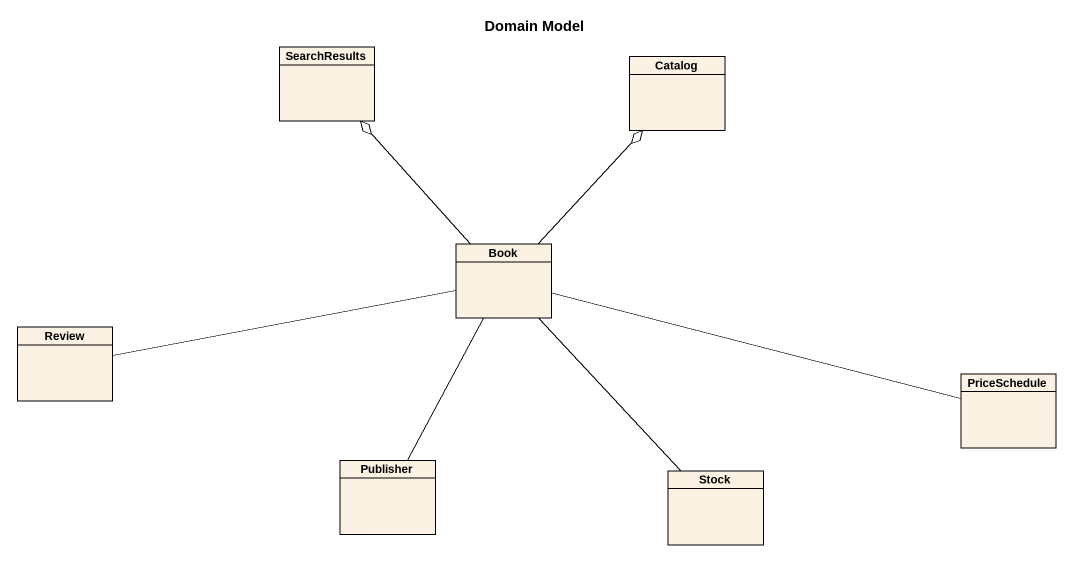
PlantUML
@startuml
title Domain Model
hide circle
hide empty members
class SearchResults
class Catalog
class Book
class Review
class PriceSchedule
class Publisher
class Stock
Book -up-o SearchResults
Book -up-o Catalog
Review -right- Book
PriceSchedule -left- Book
Publisher -up- Book
Stock -up- Book
@enduml
